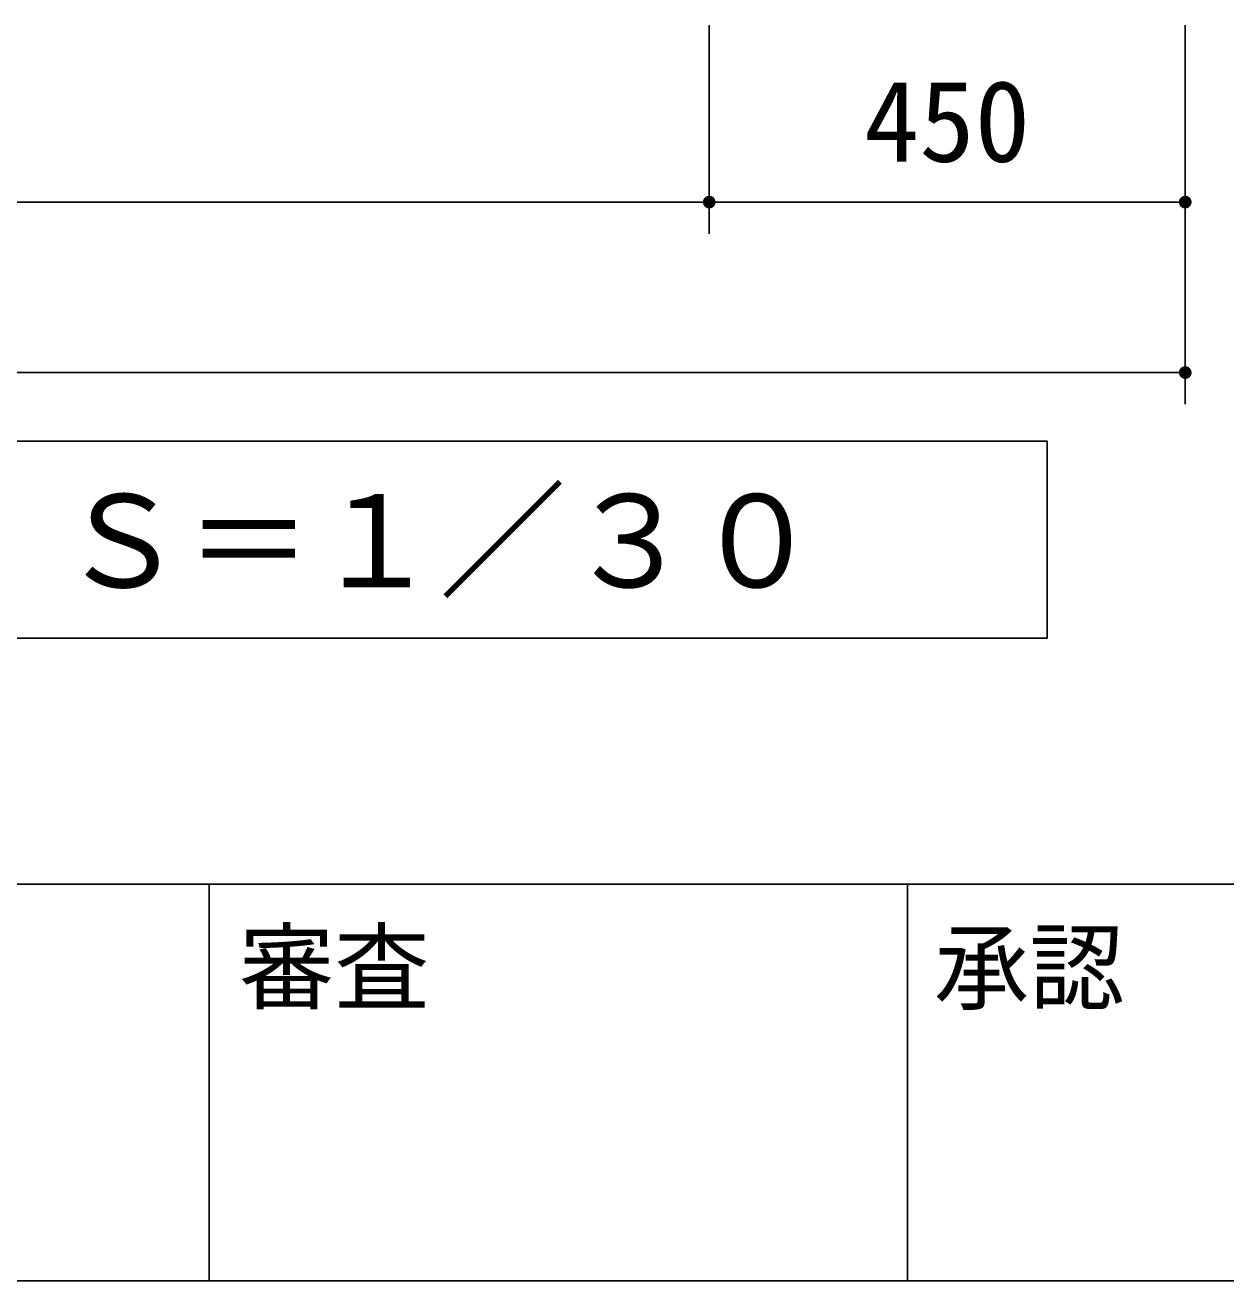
# Model space of a CAD drawing. Units: millimetres, scale not verified. Extents: x -8910 to 8910, y -6308 to 6308.
# Drawn here: x 1386 to 2521, y -5432 to -4245 of the extents above; entities that cross this region are included whole.
import ezdxf
from ezdxf.enums import TextEntityAlignment as Align

# ---------------------------------------------------------------- set-up
doc = ezdxf.new("R2010")
doc.units = ezdxf.units.MM
doc.header["$LTSCALE"] = 30
for name, color, linetype, lineweight in [('0-3_製作', 5, 'Continuous', 25), ('0-4_機器', 2, 'Continuous', 25), ('0-8_0E', 3, 'Continuous', 25), ('1-1_Axis_waku', 7, 'Continuous', 25)]:
    doc.layers.add(name, color=color, linetype=linetype, lineweight=lineweight)
doc.styles.add('ＭＳ ゴシック', font='')
doc.styles.get('ＭＳ ゴシック').set_extended_font_data('MS Gothic')

msp = doc.modelspace()

# ---------------------------------------------------------------- linework, layer by layer
at = {"layer": '0-3_製作', "color": 2}
for p, q in [((2032.66, -4442), (2032.66, -4244.75)), ((2482.66, -4442), (2482.66, -4244.75)), ((2482.66, -4603.12), (2482.66, -4412)), ((82.66, -4573.12), (2482.66, -4573.12))]:
    msp.add_line(p, q, dxfattribs=at)
at = {"layer": '0-3_製作'}
for points in [[(2026.66, -4412), (2032.66, -4406), (2032.66, -4412)], [(2026.68, -4411.63), (2032.66, -4406), (2026.66, -4412)], [(2027.08, -4414.21), (2026.66, -4412), (2032.66, -4412)], [(2026.85, -4413.5), (2026.66, -4412), (2027.08, -4414.21)], [(2026.71, -4412.76), (2026.66, -4412), (2026.85, -4413.5)], [(2026.77, -4410.88), (2032.66, -4406), (2026.68, -4411.63)], [(2026.96, -4410.15), (2032.66, -4406), (2026.77, -4410.88)], [(2027.23, -4409.45), (2032.66, -4406), (2026.96, -4410.15)], [(2027.08, -4414.21), (2032.66, -4412), (2027.41, -4414.9)], [(2027.6, -4408.79), (2032.66, -4406), (2027.23, -4409.45)], [(2027.41, -4414.9), (2032.66, -4412), (2027.81, -4415.53)], [(2028.04, -4408.18), (2032.66, -4406), (2027.6, -4408.79)], [(2027.81, -4415.53), (2032.66, -4412), (2028.29, -4416.11)], [(2028.56, -4407.63), (2032.66, -4406), (2028.04, -4408.18)], [(2028.29, -4416.11), (2032.66, -4412), (2028.84, -4416.63)], [(2028.56, -4407.63), (2031.91, -4406.05), (2032.66, -4406)], [(2029.14, -4407.15), (2031.91, -4406.05), (2028.56, -4407.63)], [(2028.84, -4416.63), (2032.66, -4412), (2029.45, -4417.07)], [(2029.14, -4407.15), (2031.17, -4406.19), (2031.91, -4406.05)], [(2029.77, -4406.75), (2031.17, -4406.19), (2029.14, -4407.15)], [(2029.45, -4417.07), (2032.66, -4412), (2030.11, -4417.43)], [(2029.77, -4406.75), (2030.45, -4406.43), (2031.17, -4406.19)], [(2030.11, -4417.43), (2032.66, -4412), (2030.81, -4417.71)], [(2030.81, -4417.71), (2032.66, -4412), (2031.54, -4417.9)], [(2031.54, -4417.9), (2032.66, -4412), (2032.29, -4417.99)], [(2032.29, -4417.99), (2032.66, -4412), (2032.66, -4418)], [(2032.66, -4406), (2037.92, -4409.11), (2032.66, -4412)], [(2032.66, -4406), (2037.52, -4408.48), (2037.92, -4409.11)], [(2032.66, -4406), (2037.04, -4407.9), (2037.52, -4408.48)], [(2032.66, -4406), (2036.49, -4407.38), (2037.04, -4407.9)], [(2032.66, -4406), (2035.88, -4406.94), (2036.49, -4407.38)], [(2032.66, -4406), (2035.22, -4406.58), (2035.88, -4406.94)], [(2032.66, -4406), (2034.52, -4406.3), (2035.22, -4406.58)], [(2032.66, -4406), (2033.79, -4406.11), (2034.52, -4406.3)], [(2032.66, -4406), (2033.04, -4406.02), (2033.79, -4406.11)], [(2032.66, -4412), (2037.92, -4409.11), (2038.24, -4409.8)], [(2032.66, -4412), (2038.24, -4409.8), (2038.47, -4410.51)], [(2032.66, -4412), (2038.47, -4410.51), (2038.62, -4411.25)], [(2032.66, -4412), (2038.62, -4411.25), (2038.66, -4412)], [(2032.66, -4412), (2037.29, -4415.83), (2032.66, -4418)], [(2032.66, -4412), (2037.73, -4415.22), (2037.29, -4415.83)], [(2032.66, -4412), (2038.09, -4414.56), (2037.73, -4415.22)], [(2032.66, -4412), (2038.37, -4413.86), (2038.09, -4414.56)], [(2032.66, -4412), (2038.56, -4413.13), (2038.37, -4413.86)], [(2032.66, -4412), (2038.65, -4412.38), (2038.56, -4413.13)], [(2032.66, -4412), (2038.66, -4412), (2038.65, -4412.38)], [(2476.66, -4412), (2482.66, -4406), (2482.66, -4412)], [(2476.68, -4411.63), (2482.66, -4406), (2476.66, -4412)], [(2477.41, -4414.9), (2476.66, -4412), (2482.66, -4412)], [(2477.08, -4414.21), (2476.66, -4412), (2477.41, -4414.9)], [(2476.85, -4413.5), (2476.66, -4412), (2477.08, -4414.21)], [(2476.71, -4412.76), (2476.66, -4412), (2476.85, -4413.5)], [(2476.77, -4410.88), (2482.66, -4406), (2476.68, -4411.63)], [(2476.96, -4410.15), (2482.66, -4406), (2476.77, -4410.88)], [(2477.23, -4409.45), (2482.66, -4406), (2476.96, -4410.15)], [(2477.6, -4408.79), (2482.66, -4406), (2477.23, -4409.45)], [(2477.41, -4414.9), (2482.66, -4412), (2477.81, -4415.53)], [(2477.6, -4408.79), (2481.91, -4406.05), (2482.66, -4406)], [(2478.04, -4408.18), (2481.91, -4406.05), (2477.6, -4408.79)], [(2477.81, -4415.53), (2482.66, -4412), (2478.29, -4416.11)], [(2478.04, -4408.18), (2481.17, -4406.19), (2481.91, -4406.05)], [(2478.56, -4407.63), (2481.17, -4406.19), (2478.04, -4408.18)], [(2478.29, -4416.11), (2482.66, -4412), (2478.84, -4416.63)], [(2478.56, -4407.63), (2480.45, -4406.43), (2481.17, -4406.19)], [(2479.14, -4407.15), (2480.45, -4406.43), (2478.56, -4407.63)], [(2478.84, -4416.63), (2482.66, -4412), (2479.45, -4417.07)], [(2479.14, -4407.15), (2479.77, -4406.75), (2480.45, -4406.43)], [(2479.45, -4417.07), (2482.66, -4412), (2480.11, -4417.43)], [(2480.11, -4417.43), (2482.66, -4412), (2480.81, -4417.71)], [(2480.81, -4417.71), (2482.66, -4412), (2481.54, -4417.9)], [(2481.54, -4417.9), (2482.66, -4412), (2482.29, -4417.99)], [(2482.29, -4417.99), (2482.66, -4412), (2482.66, -4418)], [(2482.66, -4406), (2487.52, -4408.48), (2482.66, -4412)], [(2482.66, -4406), (2487.04, -4407.9), (2487.52, -4408.48)], [(2482.66, -4406), (2486.49, -4407.38), (2487.04, -4407.9)], [(2482.66, -4406), (2485.88, -4406.94), (2486.49, -4407.38)], [(2482.66, -4406), (2485.22, -4406.58), (2485.88, -4406.94)], [(2482.66, -4406), (2484.52, -4406.3), (2485.22, -4406.58)], [(2482.66, -4406), (2483.79, -4406.11), (2484.52, -4406.3)], [(2482.66, -4406), (2483.04, -4406.02), (2483.79, -4406.11)], [(2482.66, -4412), (2487.52, -4408.48), (2487.92, -4409.11)], [(2482.66, -4412), (2487.92, -4409.11), (2488.24, -4409.8)], [(2482.66, -4412), (2488.24, -4409.8), (2488.48, -4410.51)], [(2482.66, -4412), (2488.48, -4410.51), (2488.62, -4411.25)], [(2482.66, -4412), (2488.62, -4411.25), (2488.66, -4412)], [(2482.66, -4412), (2488.09, -4414.56), (2482.66, -4418)], [(2482.66, -4412), (2488.37, -4413.86), (2488.09, -4414.56)], [(2482.66, -4412), (2488.56, -4413.13), (2488.37, -4413.86)], [(2482.66, -4412), (2488.65, -4412.38), (2488.56, -4413.13)], [(2482.66, -4412), (2488.66, -4412), (2488.65, -4412.38)], [(2482.66, -4418), (2488.09, -4414.56), (2487.73, -4415.22)], [(2032.66, -4418), (2037.29, -4415.83), (2036.77, -4416.38)], [(2032.66, -4418), (2036.77, -4416.38), (2033.42, -4417.96)], [(2033.42, -4417.96), (2036.77, -4416.38), (2036.19, -4416.86)], [(2033.42, -4417.96), (2036.19, -4416.86), (2034.16, -4417.82)], [(2034.16, -4417.82), (2036.19, -4416.86), (2035.55, -4417.26)], [(2034.16, -4417.82), (2035.55, -4417.26), (2034.87, -4417.58)], [(2482.66, -4418), (2487.73, -4415.22), (2483.42, -4417.96)], [(2483.42, -4417.96), (2487.73, -4415.22), (2487.29, -4415.83)], [(2483.42, -4417.96), (2487.29, -4415.83), (2484.16, -4417.82)], [(2484.16, -4417.82), (2487.29, -4415.83), (2486.77, -4416.38)], [(2484.16, -4417.82), (2486.77, -4416.38), (2484.87, -4417.58)], [(2484.87, -4417.58), (2486.77, -4416.38), (2486.19, -4416.86)], [(2484.87, -4417.58), (2486.19, -4416.86), (2485.55, -4417.26)], [(2476.66, -4573.12), (2482.66, -4567.12), (2482.66, -4573.12)], [(2476.68, -4572.75), (2482.66, -4567.12), (2476.66, -4573.12)], [(2476.77, -4572), (2482.66, -4567.12), (2476.68, -4572.75)], [(2476.96, -4571.27), (2482.66, -4567.12), (2476.77, -4572)], [(2477.23, -4570.57), (2482.66, -4567.12), (2476.96, -4571.27)], [(2477.6, -4569.91), (2482.66, -4567.12), (2477.23, -4570.57)], [(2478.04, -4569.3), (2482.66, -4567.12), (2477.6, -4569.91)], [(2478.04, -4569.3), (2481.91, -4567.17), (2482.66, -4567.12)], [(2478.56, -4568.75), (2481.91, -4567.17), (2478.04, -4569.3)], [(2478.56, -4568.75), (2481.17, -4567.31), (2481.91, -4567.17)], [(2479.14, -4568.27), (2481.17, -4567.31), (2478.56, -4568.75)], [(2479.14, -4568.27), (2480.45, -4567.55), (2481.17, -4567.31)], [(2479.77, -4567.87), (2480.45, -4567.55), (2479.14, -4568.27)], [(2482.66, -4567.12), (2487.92, -4570.23), (2482.66, -4573.12)], [(2482.66, -4567.12), (2487.52, -4569.6), (2487.92, -4570.23)], [(2482.66, -4567.12), (2487.04, -4569.02), (2487.52, -4569.6)], [(2482.66, -4567.12), (2486.49, -4568.5), (2487.04, -4569.02)], [(2482.66, -4567.12), (2485.88, -4568.06), (2486.49, -4568.5)], [(2482.66, -4567.12), (2485.22, -4567.7), (2485.88, -4568.06)], [(2482.66, -4567.12), (2484.52, -4567.42), (2485.22, -4567.7)], [(2482.66, -4567.12), (2483.79, -4567.23), (2484.52, -4567.42)], [(2482.66, -4567.12), (2483.04, -4567.14), (2483.79, -4567.23)], [(2477.08, -4575.33), (2476.66, -4573.12), (2482.66, -4573.12)], [(2476.85, -4574.62), (2476.66, -4573.12), (2477.08, -4575.33)], [(2476.71, -4573.88), (2476.66, -4573.12), (2476.85, -4574.62)], [(2477.08, -4575.33), (2482.66, -4573.12), (2477.41, -4576.01)], [(2477.41, -4576.01), (2482.66, -4573.12), (2477.81, -4576.65)], [(2477.81, -4576.65), (2482.66, -4573.12), (2478.29, -4577.23)], [(2478.29, -4577.23), (2482.66, -4573.12), (2478.84, -4577.75)], [(2478.84, -4577.75), (2482.66, -4573.12), (2479.45, -4578.19)], [(2479.45, -4578.19), (2482.66, -4573.12), (2480.11, -4578.55)], [(2480.11, -4578.55), (2482.66, -4573.12), (2480.81, -4578.83)], [(2480.81, -4578.83), (2482.66, -4573.12), (2481.54, -4579.02)], [(2481.54, -4579.02), (2482.66, -4573.12), (2482.29, -4579.11)], [(2482.29, -4579.11), (2482.66, -4573.12), (2482.66, -4579.12)], [(2482.66, -4573.12), (2487.92, -4570.23), (2488.24, -4570.92)], [(2482.66, -4573.12), (2488.24, -4570.92), (2488.48, -4571.63)], [(2482.66, -4573.12), (2488.48, -4571.63), (2488.62, -4572.37)], [(2482.66, -4573.12), (2488.62, -4572.37), (2488.66, -4573.12)], [(2482.66, -4573.12), (2487.73, -4576.34), (2482.66, -4579.12)], [(2482.66, -4573.12), (2488.09, -4575.68), (2487.73, -4576.34)], [(2482.66, -4573.12), (2488.37, -4574.98), (2488.09, -4575.68)], [(2482.66, -4573.12), (2488.56, -4574.25), (2488.37, -4574.98)], [(2482.66, -4573.12), (2488.65, -4573.5), (2488.56, -4574.25)], [(2482.66, -4573.12), (2488.66, -4573.12), (2488.65, -4573.5)], [(2482.66, -4579.12), (2487.73, -4576.34), (2487.29, -4576.95)], [(2482.66, -4579.12), (2487.29, -4576.95), (2483.42, -4579.08)], [(2483.42, -4579.08), (2487.29, -4576.95), (2486.77, -4577.5)], [(2483.42, -4579.08), (2486.77, -4577.5), (2484.16, -4578.94)], [(2484.16, -4578.94), (2486.77, -4577.5), (2486.19, -4577.98)], [(2484.16, -4578.94), (2486.19, -4577.98), (2484.87, -4578.7)], [(2484.87, -4578.7), (2486.19, -4577.98), (2485.55, -4578.38)]]:
    msp.add_solid(points, dxfattribs=at)
at = {"layer": '0-4_機器', "color": 3}
msp.add_lwpolyline([(2351.99, -4824.13), (2351.99, -4637.82), (322.66, -4637.82), (322.66, -4824.13)], close=True, dxfattribs=at)
at = {"layer": '0-8_0E', "color": 2}
for p, q in [((532.66, -4412), (2032.66, -4412)), ((2032.66, -4412), (2482.66, -4412))]:
    msp.add_line(p, q, dxfattribs=at)
at = {"layer": '1-1_Axis_waku'}
for p, q in [((-7770, -5056.5), (8400, -5056.5)), ((1559.99, -5431.5), (1559.99, -5056.5)), ((2219.99, -5431.5), (2219.99, -5056.5)), ((239.99, -5431.5), (8399.99, -5431.5))]:
    msp.add_line(p, q, dxfattribs=at)

# ---------------------------------------------------------------- texts
at = {"layer": '0-3_製作', "color": 4, "style": 'ＭＳ ゴシック'}
msp.add_text('450', height=76.98, dxfattribs=at).set_placement((2178.91, -4397), align=Align.BOTTOM_LEFT)
at = {"layer": '0-4_機器', "color": 4, "style": 'ＭＳ ゴシック'}
msp.add_text('Ｓ＝１／３０', height=87.98, dxfattribs=at).set_placement((1417.46, -4802.43), align=Align.BOTTOM_LEFT)
at = {"layer": '1-1_Axis_waku', "style": 'ＭＳ ゴシック'}
for s, p in [('審査', (1588.26, -5187.88)), ('承認', (2245.21, -5187.88))]:
    msp.add_text(s, height=65.98, dxfattribs=at).set_placement(p, align=Align.BOTTOM_LEFT)

doc.saveas('drawing.dxf')
